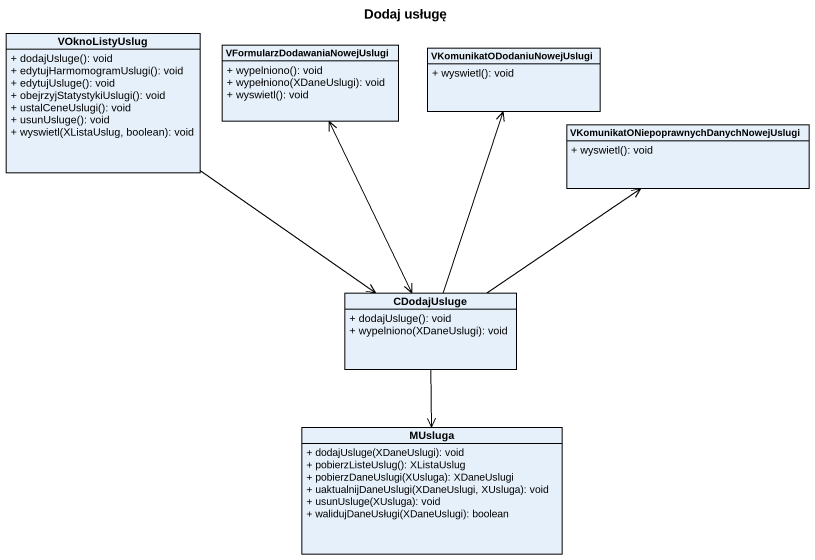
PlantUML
@startuml
title Dodaj usługę
hide circle
hide empty members
skinparam classAttributeIconSize 0
class VOknoListyUslug {
  + dodajUsluge(): void
  + edytujHarmomogramUslugi(): void
  + edytujUsluge(): void
  + obejrzyjStatystykiUslugi(): void
  + ustalCeneUslugi(): void
  + usunUsluge(): void
  + wyswietl(XListaUslug, boolean): void
}
class "VFormularzDodawaniaNowejUslugi" as VFormularzDodawaniaNowejUslu {
  + wypelniono(): void
  + wypełniono(XDaneUslugi): void
  + wyswietl(): void
}
class "VKomunikatODodaniuNowejUslugi" as VKomunikatODodaniuNowejUslug {
  + wyswietl(): void
}
class "VKomunikatONiepoprawnychDanychNowejUslugi" as VKomunikatONiepoprawnychDany {
  + wyswietl(): void
}
class CDodajUsluge {
  + dodajUsluge(): void
  + wypelniono(XDaneUslugi): void
}
class MUsluga {
  + dodajUsluge(XDaneUslugi): void
  + pobierzListeUslug(): XListaUslug
  + pobierzDaneUslugi(XUsluga): XDaneUslugi
  + uaktualnijDaneUslugi(XDaneUslugi, XUsluga): void
  + usunUsluge(XUsluga): void
  + walidujDaneUsługi(XDaneUslugi): boolean
}
VOknoListyUslug --> CDodajUsluge
CDodajUsluge <-up-> VFormularzDodawaniaNowejUslu
CDodajUsluge -up-> VKomunikatODodaniuNowejUslug
CDodajUsluge -up-> VKomunikatONiepoprawnychDany
CDodajUsluge --> MUsluga
@enduml
